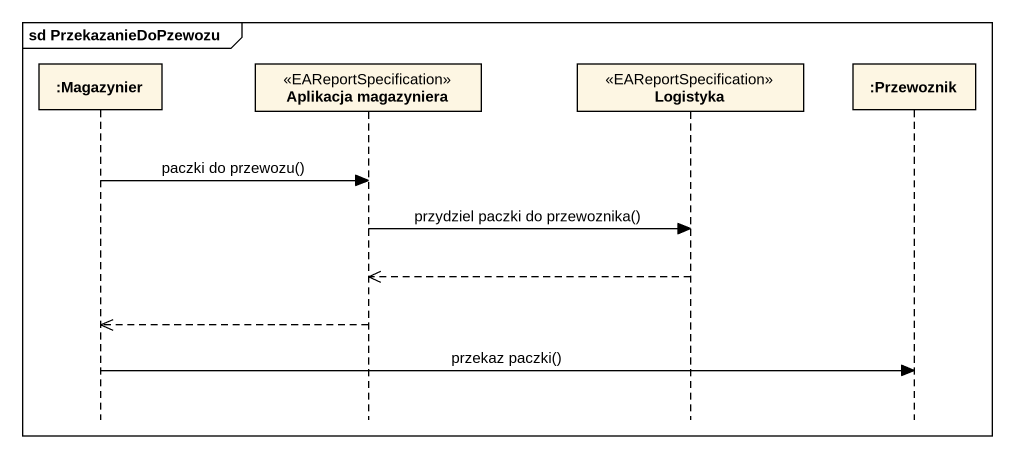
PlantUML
@startuml
mainframe sd PrzekazanieDoPzewozu
hide footbox
participant ":Magazynier" as Magazynier
participant "Aplikacja magazyniera" as Aplikacja_magazyniera <<EAReportSpecification>>
participant Logistyka <<EAReportSpecification>>
participant ":Przewoznik" as Przewoznik

Magazynier -> Aplikacja_magazyniera : paczki do przewozu()
Aplikacja_magazyniera -> Logistyka : przydziel paczki do przewoznika()
Logistyka -->> Aplikacja_magazyniera
Aplikacja_magazyniera -->> Magazynier
Magazynier -> Przewoznik : przekaz paczki()
@enduml
